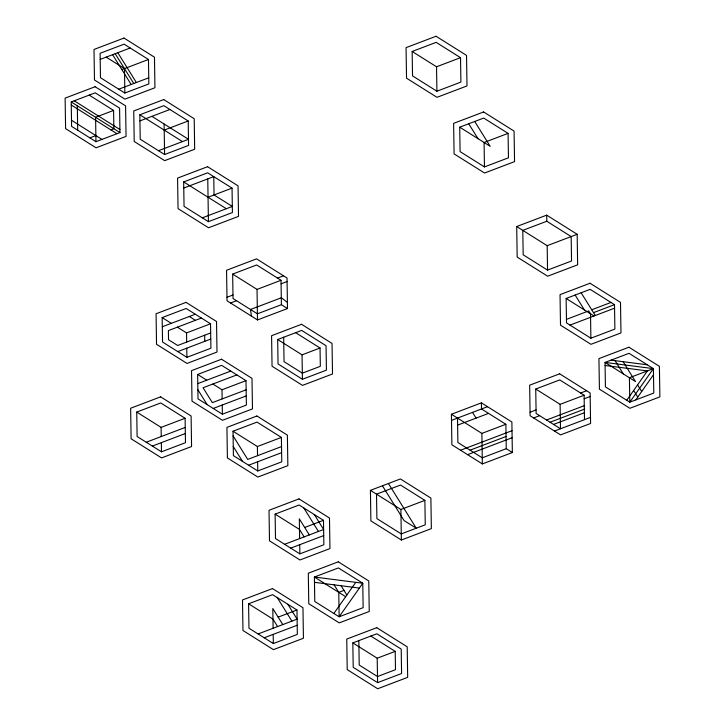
<?xml version="1.0" encoding="UTF-8"?>
<svg xmlns="http://www.w3.org/2000/svg" width="725" height="725" viewBox="0 0 725 725"><rect width="100%" height="100%" fill="white"/><g stroke="black" fill="none" stroke-linecap="round" stroke-linejoin="round"><path stroke-width="1.09" d="M281.4 304.708L281.028 280.285L256.65 264.969L232.653 274.086L233.033 298.519L257.402 313.825L281.4 304.708L287.499 308.542L287.028 278.001L256.559 258.861L226.562 270.262L227.034 300.793L257.502 319.933L287.499 308.542M584.486 419.657L584.114 395.225L559.736 379.918L535.739 389.035L536.119 413.458L560.488 428.774L560.117 404.342L535.739 389.035M333.872 613.468L355.785 582.338M626.744 400.263L647.407 370.91L605.085 365.482M653.406 368.626L629.789 402.176L605.411 386.86L605.04 362.428L629.037 353.32L653.406 368.626L653.787 393.059L629.789 402.176L629.409 377.743L653.406 368.626L605.04 362.428L635.508 381.577L623.128 361.702M635.789 399.892L653.506 374.734M100.195 59.396L130.192 48.004M121.872 69.591L148.471 59.486L148.843 83.91L124.845 93.027L100.476 77.72L100.104 53.287L124.102 44.171L148.471 59.486M71.213 101.944L95.211 92.827L119.589 108.143L119.96 132.575L95.963 141.692L71.594 126.377L71.213 101.944L119.96 132.575M118.755 89.202L148.752 77.811M110.871 129.884L113.87 128.742L113.589 110.427L95.591 117.26L95.963 141.692M139.834 114.795L163.832 105.678L188.201 120.984L188.582 145.417L164.584 154.534L140.215 139.218L139.834 114.795L182.492 141.593M89.873 137.859L95.872 135.584M139.925 120.894L169.922 109.502M164.212 130.101L188.201 120.984M412.153 51.475L436.151 42.358L460.529 57.674L460.901 82.097L436.903 91.214L412.534 75.898L412.153 51.475L436.532 66.791L460.529 57.674M158.494 150.7L188.491 139.309L151.924 116.344M183.67 181.921L207.667 172.804L232.045 188.119L232.417 212.552L208.419 221.669L184.05 206.353L183.67 181.921L226.327 208.718M183.769 188.029L213.766 176.637L214.047 194.953L232.326 206.444L202.329 217.835M208.048 197.236L232.045 188.119M459.713 127.174L483.711 118.066L508.08 133.373L508.452 157.805L484.454 166.922L460.085 151.607L459.713 127.174L490.173 146.323L474.712 121.483M508.08 133.373L484.082 142.49L484.454 166.922M162.164 317.595L186.162 308.478L210.531 323.794L210.912 348.218L186.914 357.334L162.536 342.019L162.164 317.595L171.308 323.332M226.979 297.268L232.979 294.993M277.512 278.074L283.511 275.79M232.653 274.086L257.031 289.402L281.028 280.285M162.309 326.757L195.306 314.224M230.55 303.005L236.549 300.73M281.083 283.81L287.082 281.527M201.396 318.048L168.399 330.582L168.535 339.744L177.679 345.49L210.676 332.947M177.398 327.165L186.533 332.911L210.531 323.794M177.77 351.598L210.767 339.055M516.707 226.544L546.704 215.144L577.173 234.284L577.635 264.824L547.638 276.216L517.179 257.076L516.707 226.544L547.176 245.684L577.173 234.284M546.795 221.252L522.798 230.369L523.178 254.801L547.547 270.108L571.545 260.991L571.173 236.568L546.795 221.252L546.704 215.144M277.675 339.527L301.673 330.41L326.042 345.725L326.422 370.149L302.425 379.266L278.047 363.959L277.675 339.527L302.044 354.842L320.042 348L320.323 366.324L302.325 373.157L284.046 361.675L283.674 337.243M197.635 374.453L221.632 365.337L246.002 380.652L246.382 405.076L222.385 414.192L198.007 398.877L197.635 374.453L206.77 380.19M197.771 383.616L230.767 371.073M136.735 412.072L160.733 402.955L185.102 418.271L185.482 442.694L161.485 451.811L137.107 436.495L136.735 412.072L161.104 427.388L185.102 418.271M236.867 374.907L203.063 387.748L212.343 402.647L246.147 389.805M212.869 384.023L222.004 389.76L246.002 380.652M213.241 408.447L246.237 395.913M146.251 442.241L185.247 427.424M152.341 446.074L185.337 433.532M566.134 298.464L590.132 289.347L614.501 304.663L614.882 329.096L590.884 338.203L566.506 322.897L566.134 298.464L594.02 315.991M233.015 431.221L257.013 422.104L281.382 437.411L281.762 461.843L257.765 470.96L233.396 455.644L233.015 431.221L257.384 446.528L281.382 437.411M566.452 319.372L588.718 310.907L590.503 313.78L590.884 338.203M591.718 309.774L610.985 302.452M593.503 312.638L614.501 304.663M570.022 325.108L614.555 308.188M281.527 446.573L247.723 459.414L233.087 435.906M248.621 465.214L281.617 452.681M451.421 414.256L481.409 402.855L511.877 421.995L512.348 452.536L482.352 463.928L451.883 444.788L451.421 414.256L481.88 433.396L505.878 424.279L506.258 448.702L512.348 452.536M451.512 420.355L487.508 406.689M457.62 425.131L488.541 413.386M530.066 412.217L536.065 409.933M580.598 393.022L586.597 390.739M560.117 404.342L584.114 395.225M275.119 514.125L299.117 505.008L323.486 520.323L323.858 544.747L299.86 553.864L275.491 538.548L275.119 514.125L299.488 529.44L304.128 536.89M533.636 417.953L539.636 415.67M584.169 398.75L590.168 396.475M460.556 450.234L512.013 430.686M546.541 420.011L584.386 405.638M470.072 450.162L506.068 436.495M370.421 490.345L400.417 478.953L430.886 498.093L431.348 528.625L401.36 540.025L370.892 520.876L370.421 490.345L400.889 509.485L424.886 500.368L425.258 524.8L401.26 533.917L376.891 518.602L376.511 494.169L400.508 485.052L424.886 500.368M550.067 422.222L584.495 409.145M467.589 454.657L512.122 437.737M553.583 424.433L584.495 412.688M506.258 448.702L482.261 457.819L457.883 442.513L457.511 418.08M554.489 431.049L590.485 417.382M304.681 527.465L323.486 520.323M284.626 544.294L323.622 529.486L314.342 514.578M290.725 548.127L323.722 535.585M248.584 603.798L272.582 594.681L296.96 609.997L297.332 634.42L273.334 643.537L248.965 628.222L248.584 603.798L272.962 619.105L277.603 626.563M345.68 596.693L314.396 577.037L362.772 583.235L339.146 616.785L314.777 601.469L314.396 577.037L338.394 567.92L362.772 583.235L363.143 607.668L339.146 616.785L338.774 592.352L343.967 590.377M278.155 617.138L296.96 609.997M258.1 633.967L297.096 619.15L287.816 604.251M264.199 637.792L297.196 625.258M352.839 642.903L376.837 633.786L401.206 649.102L401.587 673.525L377.589 682.642L353.211 667.326L352.839 642.903L377.208 658.209L395.207 651.376L395.487 669.701L377.489 676.534L359.21 665.052L358.839 640.619M611.039 360.153L647.316 364.802M314.478 582.329L359.364 588.075M106.194 57.112L124.473 68.603L124.845 93.027M89.211 95.111L113.589 110.427M74.213 100.811L119.915 129.521M71.267 104.998L116.961 133.708M71.494 120.268L101.962 139.408M505.878 424.279L481.509 408.963L481.409 402.855M295.673 332.693L320.042 348M189.307 316.499L195.397 320.323M370.837 636.061L395.207 651.376M287.399 302.434L281.409 297.748L250.497 309.484L251.403 316.109M581.133 292.764L595.288 315.511M637.565 384.884L641.688 391.509M468.713 123.758L477.993 138.665M575.133 295.048L584.413 309.947M615.072 360.669L623.319 373.919M633.632 390.476L637.755 397.101M472.51 412.38L476.08 418.117M388.419 483.512L416.259 528.217L404.07 520.559L382.419 485.786M117.794 52.707L136.354 82.514M115.193 53.695L133.753 83.502M112.593 54.683L131.153 84.49M303.793 507.944L318.429 531.452M309.321 534.914L299.325 518.855L299.624 538.593M341.076 585.737L346.858 595.017M334.098 584.839L338.774 592.352M233.251 446.482L242.531 461.39M197.871 389.724L207.151 404.623M277.267 597.618L291.903 621.126M282.795 624.588L272.799 608.529L273.098 628.267M547.176 245.684L547.547 270.108M481.88 433.396L482.352 463.928M436.532 66.791L436.903 91.214M400.889 509.485L401.36 540.025M377.208 658.209L377.589 682.642M302.044 354.842L302.425 379.266M299.724 544.702L299.86 553.864M273.198 634.375L273.334 643.537M257.031 289.402L257.502 319.933M257.384 446.528L257.529 455.69M257.62 461.798L257.765 470.96M222.004 389.76L222.149 398.922M222.24 405.03L222.385 414.192M207.767 178.912L208.419 221.669M204.677 335.231L204.767 341.339M186.533 332.911L186.678 342.064M186.769 348.172L186.914 357.334M164.113 123.993L164.584 154.534M161.104 427.388L161.249 436.541M161.34 442.649L161.485 451.811M77.312 105.778L77.684 130.201M124.002 38.062L94.005 49.463L94.477 79.995L124.945 99.135L154.942 87.743L154.47 57.203L124.002 38.062M95.12 86.728L65.123 98.12L65.594 128.651L96.062 147.8L126.059 136.4L125.588 105.868L95.12 86.728M163.741 99.57L133.744 110.961L134.216 141.502L164.675 160.642L194.672 149.241L194.2 118.71L163.741 99.57M436.06 36.25L406.063 47.642L406.535 78.182L437.003 97.322L466.991 85.931L466.528 55.39L436.06 36.25M207.577 166.696L177.58 178.096L178.051 208.628L208.519 227.768L238.516 216.376L238.045 185.845L207.577 166.696M483.611 111.958L453.614 123.35L454.086 153.89L484.554 173.03L514.551 161.63L514.079 131.098L483.611 111.958M186.071 302.37L156.074 313.762L156.537 344.303L187.005 363.442L217.002 352.051L216.53 321.51L186.071 302.37M301.573 324.302L271.585 335.702L272.047 366.234L302.515 385.374L332.512 373.982L332.041 343.442L301.573 324.302M221.533 359.228L191.536 370.62L192.007 401.161L222.475 420.301L252.472 408.909L252.001 378.368L221.533 359.228M160.633 396.847L130.636 408.238L131.107 438.779L161.575 457.919L191.572 446.528L191.101 415.987L160.633 396.847M590.032 283.239L560.035 294.64L560.507 325.172L590.975 344.312L620.972 332.92L620.5 302.379L590.032 283.239M256.922 415.996L226.925 427.388L227.396 457.928L257.855 477.068L287.852 465.668L287.381 435.136L256.922 415.996M628.938 347.212L598.941 358.603L599.412 389.144L629.88 408.284L659.877 396.883L659.406 366.352L628.938 347.212M559.646 373.81L529.649 385.202L530.12 415.742L560.588 434.882L590.585 423.482L590.114 392.95L559.646 373.81M299.017 498.9L269.02 510.291L269.492 540.832L299.96 559.972L329.957 548.58L329.485 518.04L299.017 498.9M338.303 561.812L308.306 573.212L308.778 603.744L339.246 622.884L369.243 611.492L368.771 580.961L338.303 561.812M272.491 588.573L242.494 599.965L242.966 630.505L273.434 649.645L303.431 638.254L302.959 607.713L272.491 588.573M376.746 627.678L346.749 639.069L347.212 669.61L377.68 688.75L407.677 677.358L407.205 646.818L376.746 627.678"/></g></svg>
